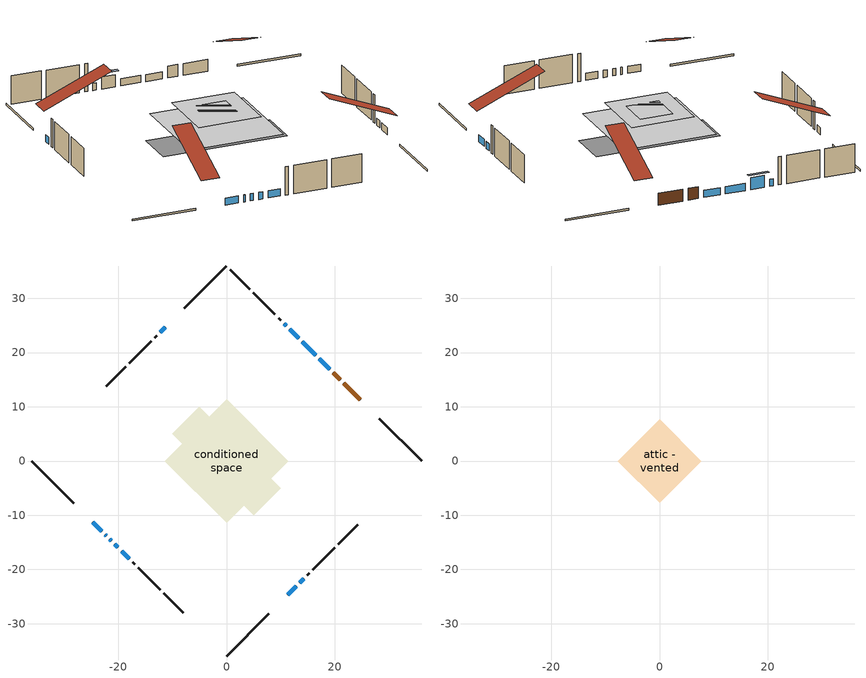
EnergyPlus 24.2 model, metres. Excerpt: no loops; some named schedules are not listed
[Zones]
conditioned space
 floor outside (Floor1 construction): -2.02,0 0,2.02 2.02,0 0,-2.02 z0
 floor adiabatic (AdiabaticFloorConstruction): -11.39,0 0,11.39 11.39,0 0,-11.39 z2.44
 floor foundation (Slab1 construction): -10.02,5.06 -5.06,10.02 10.02,-5.06 5.06,-10.02 z0
 wall outside (RimJoist1 construction): 0,-35.95 7.76,-28.19 / -35.95,0 -28.19,-7.76 / 0,35.95 -7.76,28.19 / 35.95,0 28.19,7.76 z0:0.3
 wall outside (AdiabaticWallConstruction 1): 24.63,11.33 21.64,14.32 / 20.98,14.97 19.72,16.23 z0:2.03
 wall outside (AdiabaticWallConstruction): 19.07,16.89 17.07,18.88 / 16.42,19.54 14.01,21.94 / -11.33,24.63 -12.22,23.74 / -24.63,-11.33 -23.05,-12.91 / -22.39,-13.56 -22.2,-13.75 / -21.55,-14.41 -21.22,-14.74 / 11.33,-24.63 12.85,-23.11 / 13.5,-22.45 14.24,-21.72 / -20.56,-15.39 -20.02,-15.94 / -19.36,-16.59 -17.93,-18.02 / 11.01,24.94 10.61,25.34 z0:1.22; 13.35,22.6 11.67,24.29 z0:2.08
 wall outside (Wall1 construction): 14.9,-21.06 15.26,-20.7 / -17.28,-18.68 -16.91,-19.04 / -12.87,23.08 -13.24,22.72 / 9.96,26 9.59,26.36 z0:4.88
 wall outside (Wall2 construction): 15.92,-20.04 19.92,-16.03 / -16.26,-19.7 -12.25,-23.7 / -13.89,22.06 -17.9,18.05 / 8.94,27.02 4.93,31.02 z0:4.88
 wall outside (Wall3 construction): 20.58,-15.38 24.2,-11.76 / -11.59,-24.36 -7.98,-27.98 / -18.56,17.4 -22.17,13.78 / 4.27,31.68 0.66,35.3 z0:4.88
 window (WindowConstruction): 19.07,16.89 17.07,18.88 z0:1.22
 window (WindowConstruction 7): 16.42,19.54 14.01,21.94 z0:1.22
 window (WindowConstruction 8): -11.33,24.63 -12.22,23.74 z0:1.22
 window (WindowConstruction 9): -24.63,-11.33 -23.05,-12.91 z0:1.22
 window (WindowConstruction 10): -22.39,-13.57 -22.2,-13.75 z0:1.22
 window (WindowConstruction 11): -21.55,-14.41 -21.22,-14.74 z0:1.22
 window (WindowConstruction 1): 13.35,22.6 11.67,24.29 z0:2.08
 window (WindowConstruction 2): 11.33,-24.63 12.85,-23.11 z0:1.22
 window (WindowConstruction 3): 13.5,-22.45 14.24,-21.72 z0:1.22
 window (WindowConstruction 4): -20.56,-15.39 -20.02,-15.94 z0:1.22
 window (WindowConstruction 5): -19.36,-16.6 -17.93,-18.02 z0:1.22
 window (WindowConstruction 6): 11.01,24.95 10.61,25.34 z0:1.22
 door (Door): 24.63,11.33 21.64,14.32 z0:2.03
 door (Door 1): 20.98,14.97 19.72,16.23 z0:2.03
 ceiling adiabatic (AdiabaticFloorConstruction): 0,-11.39 11.39,0 0,11.39 -11.39,0 z2.44
attic - vented
 floor to conditioned space (Floor2 construction Reversed): -3.99,0 0,3.99 3.99,0 0,-3.99 z4.88
 floor to conditioned space (Floor3 construction Reversed): -7.68,0 0,7.68 7.68,0 0,-7.68 z4.88
 roof outside (Roof1 construction): 10.67,-25.28,4.88 2.36,-16.97,9.78 0.11,-19.22,9.78 8.42,-27.54,4.88; -25.28,-10.67,4.88 -16.97,-2.36,9.78 -19.22,-0.11,9.78 -27.54,-8.42,4.88; -10.67,25.28,4.88 -2.36,16.97,9.78 -0.11,19.22,9.78 -8.42,27.54,4.88; 25.28,10.67,4.88 16.97,2.36,9.78 19.22,0.11,9.78 27.54,8.42,4.88
shading: 11.23,24.72 13.78,22.17 14.22,22.6 11.67,25.15 z2.69
[Building]
Building 1: Terrain=Suburbs
[Site:Location]
Vancouver Intl AP_BC: Latitude {deg}=49.19; Longitude {deg}=-123.18; Time Zone {hr}=-8; Elevation {m}=4; Keep Site Location Information=Yes
[Site:GroundTemperature:Shallow]
8.06451, 6.96315, 6.87495, 7.3976, 9.49575, 11.5841, 13.3946, 14.5416, 14.639, 13.7062, 11.9418, 9.91751
[Site:WaterMainsTemperature]
Calculation Method=Schedule; Temperature Schedule=mains temperature schedule
[Material] Roughness=Rough; Thermal Absorptance=0.9
Name | Thickness {m} | Conductivity {W/m-K} | Density {kg/m3} | Specific Heat {J/kg-K} | Solar Absorptance | Visible Absorptance
asphalt or fiberglass shingles | 0.00635 | 0.162714 | 1121.4 | 1465.45 | 0.4 | 0.4
ceiling loosefill ins | 0.254 | 0.0480833 | 16.02 | 1046.75 | 0.7 | 0.7
ceiling stud and cavity | 0.1397 | 0.114815 | 65.682 | 1177.47 | 0.7 | 0.7
ceiling stud and cavity 1 | 0.1397 | 0.0997951 | 65.682 | 1177.47 | 0.7 | 0.7
concrete 4.0 in. | 0.1016 | 1.803125 | 2242.8 | 837.4 | 0.7 | 0.7
door material | 0.04445 | 0.0451087 | 512.64 | 1214.23 | 0.7 | 0.7
door material 1 | 0.04445 | 0.20624 | 512.64 | 1214.23 | 0.7 | 0.7
floor covering | 0.0127 | 0.0433444 | 54.468 | 1339.84 | 0.6 | 0.6
floor rigid ins | 0.103632 | 0.029427 | 32.04 | 1214.23 | 0.7 | 0.7
floor rigid ins 1; wall rigid ins | 0.512978 | 0.029427 | 32.04 | 1214.23 | 0.7 | 0.7
floor stud and cavity | 0.1397 | 0.177015 | 92.3553 | 1139.71 | 0.7 | 0.7
floor stud and cavity 1 | 0.1397 | 1.75129 | 37.0049 | 1207.88 | 0.7 | 0.7
furniture material conditioned space 1 | 0.1524 | 0.115458 | 640.8 | 1214.23 | 0.6 | 0.6
gypsum board | 0.0127 | 0.160291 | 801 | 837.4 | 0.6 | 0.6
osb sheathing 0.5 in. | 0.0127 | 0.115458 | 512.64 | 1214.23 | 0.7 | 0.7
osb sheathing 0.75 in. | 0.01905 | 0.115458 | 512.64 | 1214.23 | 0.7 | 0.7
osb sheathing 2.0 in. | 0.0508 | 0.115458 | 512.64 | 1214.23 | 0.7 | 0.7
rim joist stud and cavity | 0.0508 | 0.0310022 | 125.044 | 1163.47 | 0.6 | 0.6
wall stud and cavity | 0.1397 | 0.108534 | 139.0536 | 1170.24 | 0.7 | 0.7
wall stud and cavity 1 | 0.1397 | 0.10094 | 139.0536 | 1170.24 | 0.7 | 0.7
wall stud and cavity 2 | 0.1397 | 0.102109 | 139.0536 | 1170.24 | 0.7 | 0.7
wall stud and cavity 3 | 0.0889 | 0.380278 | 52.3479 | 1209.89 | 0.7 | 0.7
wall stud and cavity 4 | 0.0889 | 0.391764 | 83.0341 | 1211.67 | 0.7 | 0.7
wood siding | 0.0254 | 0.102417 | 544.68 | 1172.36 | 0.4 | 0.4
wood siding 1; wood siding 2; wood siding 3 | 0.0254 | 0.102417 | 544.68 | 1172.36 | 0.7 | 0.7
[WindowMaterial:SimpleGlazingSystem]
Name | U-Factor {W/m2-K} | Solar Heat Gain Coefficient
WindowMaterial | 2.92871 | 0.61
WindowMaterial 1 | 2.88386 | 0.67
WindowMaterial 10 | 3.04852 | 0.41
WindowMaterial 11 | 3.000823 | 0.5
WindowMaterial 2 | 2.90827 | 0.64
WindowMaterial 3 | 2.94859 | 0.58
WindowMaterial 4 | 2.97187 | 0.55
WindowMaterial 5 | 2.94518 | 0.59
WindowMaterial 6 | 4.00299 | 0.69
WindowMaterial 7 | 2.921331 | 0.62
WindowMaterial 8 | 2.94291 | 0.59
WindowMaterial 9 | 2.9395 | 0.6
[Construction]
AdiabaticFloorConstruction: floor stud and cavity 1, floor rigid ins 1, osb sheathing 0.75 in., floor covering
AdiabaticWallConstruction: wood siding 2, wall rigid ins, wall stud and cavity 3, gypsum board
AdiabaticWallConstruction 1: wood siding 3, wall rigid ins, wall stud and cavity 3, gypsum board
Door: door material
Door 1: door material 1
Floor1 construction: floor stud and cavity, floor rigid ins, osb sheathing 0.75 in., floor covering
Floor2 construction Reversed: gypsum board, ceiling stud and cavity, ceiling loosefill ins
Floor3 construction Reversed: gypsum board, ceiling stud and cavity 1, ceiling loosefill ins
furniture construction conditioned space 1: furniture material conditioned space 1
PartitionWallConstruction: gypsum board, wall stud and cavity 4, gypsum board
RimJoist1 construction: wood siding 1, osb sheathing 2.0 in., rim joist stud and cavity
Roof1 construction: asphalt or fiberglass shingles
Slab1 construction: concrete 4.0 in.
Wall1 construction: wood siding, osb sheathing 0.5 in., wall stud and cavity, gypsum board
Wall2 construction: wood siding, osb sheathing 0.5 in., wall stud and cavity 1, gypsum board
Wall3 construction: wood siding, osb sheathing 0.5 in., wall stud and cavity 2, gypsum board
WindowConstruction: WindowMaterial
WindowConstruction 1: WindowMaterial 1
WindowConstruction 10: WindowMaterial 10
WindowConstruction 11: WindowMaterial 11
WindowConstruction 2: WindowMaterial 2
WindowConstruction 3: WindowMaterial 3
WindowConstruction 4: WindowMaterial 4
WindowConstruction 5: WindowMaterial 5
WindowConstruction 6: WindowMaterial 6
WindowConstruction 7: WindowMaterial 7
WindowConstruction 8: WindowMaterial 8
WindowConstruction 9: WindowMaterial 9
[Zone] Multiplier=1; Part of Total Floor Area=Yes
Name | Volume {m3}
attic - vented | 117.434
conditioned space | 633.6
[Space]
Name | Zone | Volume {m3}
attic - vented 1 | attic - vented | 117.434
conditioned space 1 | conditioned space | 633.6
[ZoneInfiltration:EffectiveLeakageArea]
infil attic - vented 1: Zone or Space=attic - vented 1; Schedule=Always On Discrete; Effective Air Leakage Area {cm2}=6195.31; Stack Coefficient=0.000340621; Wind Coefficient=1.24697e-05
[ZoneMixing]
whole house fan mix: Zone or Space=attic - vented; Schedule=Always On Continuous; Design Flow Rate Calculation Method=Flow/Zone; Design Flow Rate {m3/s}=0; Source Zone or Space=conditioned space
[SurfaceProperty:ExposedFoundationPerimeter]
Slab1: Exposed Perimeter Calculation Method=TotalExposedPerimeter; Total Exposed Perimeter {m}=56.693
[InternalMass] Zone or ZoneList=conditioned space; Space or SpaceList=conditioned space 1
Name | Construction | Surface Area {m2}
furniture mass conditioned space 1 | furniture construction conditioned space 1 | 166.864
partition wall mass | PartitionWallConstruction | 417.16
[Lights]
interior lighting: Zone or ZoneList or Space or SpaceList=conditioned space 1; Schedule=interior lighting schedule; Design Level Calculation Method=LightingLevel; Lighting Level {W}=343.2; Return Air Fraction=0; Fraction Radiant=0.6; Fraction Visible=0.2; Fraction Replaceable=1
[People]
occupants: Zone or ZoneList or Space or SpaceList=conditioned space 1; Number of People Schedule=occupants schedule; Number of People Calculation Method=People; Number of People=3; Fraction Radiant=0.314171; Sensible Heat Fraction=0.56303; Activity Level Schedule=occupants activity schedule; Carbon Dioxide Generation Rate {m3/s-W}=0; Enable ASHRAE 55 Comfort Warnings=No; Mean Radiant Temperature Calculation Type=EnclosureAveraged
[ElectricEquipment] Zone or ZoneList or Space or SpaceList=conditioned space 1; Design Level Calculation Method=EquipmentLevel
Name | Schedule | Design Level {W} | Fraction Latent | Fraction Radiant | Fraction Lost
clothes dryer | clothes dryer schedule | 140.772 | 0.015 | 0.081 | 0.85
clothes washer | clothes washer schedule | 32.1985 | 0.03 | 0.162 | 0.7
cooking range | cooking range schedule | 215.147 | 0.08 | 0.432 | 0.2
dishwasher | dishwasher schedule | 66.8632 | 0.3 | 0.18 | 0.4
fridge | fridge schedule | 72.9452 | 0 | 0.6 | 0
mech vent bath fan 0 | mech vent bath fan 0 schedule | 25.1 | 0 | 0 | 1
mech vent bath fan 1 | mech vent bath fan 1 schedule | 25.1 | 0 | 0 | 1
mech vent house fan | mech vent house fan schedule | 0 | 0 | 0 | 1
mech vent house fan cfis | mech vent house fan cfis schedule | 0 | 0 | 0 | 0
mech vent range fan 0 | mech vent range fan 0 schedule | 57 | 0 | 0 | 1
misc plug loads | misc plug loads schedule | 494.7 | 0.045 | 0.513 | 0.1
whole house fan | Always On Discrete | 0 | 0 | 0 | 1
[OtherEquipment] Zone or ZoneList or Space or SpaceList=conditioned space 1; Design Level Calculation Method=EquipmentLevel
Name | Fuel Type | Schedule | Design Level {W} | Fraction Latent | Fraction Radiant | Fraction Lost
clothes dryer 1 | Electricity | clothes dryer schedule | 0 | 0.015 | 0.081 | 0.85
cooking range 1 | Electricity | cooking range schedule | 0 | 0.08 | 0.432 | 0.2
general water use latent | None | general water use schedule | 62.594 | 1 | 0 | 0
general water use sensible | None | general water use schedule | -61.6891 | 0 | 0.6 | 0
mech vent house fan latent load | None | Always On Discrete | 0 | 1 | 0 | 0
mech vent house fan sensible load | None | Always On Discrete | 0 | 0 | 0 | 0
water heater energy adjustment1 | NaturalGas | Always On Discrete | 0.01 | 0 | 0 | 1
[ZoneInfiltration:DesignFlowRate] Zone or ZoneList or Space or SpaceList=conditioned space 1; Schedule=Always On Discrete; Design Flow Rate Calculation Method=Flow/Zone; Design Flow Rate {m3/s}=0
infil flow; natural vent flow; whole house fan flow
[Foundation:Kiva]
Foundation Kiva 1: Initial Indoor Air Temperature {C}=18; Wall Height Above Grade {m}=0.1016; Wall Depth Below Slab {m}=0.2032
[Foundation:Kiva:Settings]
Soil Conductivity {W/m-K}=0.849921; Soil Density {kg/m3}=1842.3; Soil Specific Heat {J/kg-K}=418.7; Ground Solar Absorptivity=0.9; Ground Thermal Absorptivity=0.9; Ground Surface Roughness {m}=0.03; Far-Field Width {m}=40; Deep-Ground Boundary Condition=ZeroFlux; Deep-Ground Depth {m}=40; Minimum Cell Dimension {m}=0.2; Maximum Cell Growth Coefficient=3; Simulation Timestep=Timestep
[Exterior:Lights]
exterior lighting: Schedule=exterior lighting schedule; Design Level {W}=75.6
[EnergyManagementSystem:GlobalVariable]
infil_program_Qfan
infil_program_Qinf
natural_vent_program_Qnv
natural_vent_program_Qwhf
[EnergyManagementSystem:Sensor]
Name | Output:Variable or Output:Meter Index Key | Output:Variable or Output:Meter
airflow_gain | infil flow | Infiltration Sensible Heat Gain Energy
airflow_gain_1 | natural vent flow | Infiltration Sensible Heat Gain Energy
airflow_gain_2 | whole house fan flow | Infiltration Sensible Heat Gain Energy
airflow_loss | infil flow | Infiltration Sensible Heat Loss Energy
airflow_loss_1 | natural vent flow | Infiltration Sensible Heat Loss Energy
airflow_loss_2 | whole house fan flow | Infiltration Sensible Heat Loss Energy
clg_load_cond |  | Cooling:EnergyTransfer:Zone:CONDITIONED SPACE
clg_sp_s; clg_sp_s_1 | cooling setpoint | Schedule Value
clothes_dryer_exhaust_0_sch_s | clothes dryer exhaust 0 schedule | Schedule Value
cool_season | cooling season schedule | Schedule Value
htg_load_cond |  | Heating:EnergyTransfer:Zone:CONDITIONED SPACE
htg_sp_s; htg_sp_s_1 | heating setpoint | Schedule Value
ig_ee_conv | clothes dryer | Electric Equipment Convective Heating Energy
ig_ee_conv_2 | cooking range | Electric Equipment Convective Heating Energy
ig_ee_conv_4 | fridge | Electric Equipment Convective Heating Energy
ig_ee_conv_5 | misc plug loads | Electric Equipment Convective Heating Energy
ig_ee_conv_6 | whole house fan | Electric Equipment Convective Heating Energy
ig_ee_rad | clothes dryer | Electric Equipment Radiant Heating Energy
ig_ee_rad_2 | cooking range | Electric Equipment Radiant Heating Energy
ig_ee_rad_4 | fridge | Electric Equipment Radiant Heating Energy
ig_ee_rad_5 | misc plug loads | Electric Equipment Radiant Heating Energy
ig_ee_rad_6 | whole house fan | Electric Equipment Radiant Heating Energy
ig_lgt_conv | interior lighting | Lights Convective Heating Energy
ig_lgt_rad | interior lighting | Lights Radiant Heating Energy
ig_lgt_vis | interior lighting | Lights Visible Radiation Heating Energy
ig_oe_conv | clothes dryer 1 | Other Equipment Convective Heating Energy
ig_oe_conv_1 | cooking range 1 | Other Equipment Convective Heating Energy
ig_oe_conv_2 | general water use latent | Other Equipment Convective Heating Energy
ig_oe_conv_3 | general water use sensible | Other Equipment Convective Heating Energy
ig_oe_conv_4 | water heater energy adjustment1 | Other Equipment Convective Heating Energy
ig_oe_rad | clothes dryer 1 | Other Equipment Radiant Heating Energy
ig_oe_rad_1 | cooking range 1 | Other Equipment Radiant Heating Energy
ig_oe_rad_2 | general water use latent | Other Equipment Radiant Heating Energy
ig_oe_rad_3 | general water use sensible | Other Equipment Radiant Heating Energy
ig_oe_rad_4 | water heater energy adjustment1 | Other Equipment Radiant Heating Energy
ig_ppl_conv | occupants | People Convective Heating Energy
ig_ppl_rad | occupants | People Radiant Heating Energy
im_conv | furniture mass conditioned space 1 | Surface Inside Face Convection Heat Gain Energy
im_conv_1 | partition wall mass | Surface Inside Face Convection Heat Gain Energy
im_ig | furniture mass conditioned space 1 | Surface Inside Face Internal Gains Radiation Heat Gain Energy
im_ig_1 | partition wall mass | Surface Inside Face Internal Gains Radiation Heat Gain Energy
im_lgt | furniture mass conditioned space 1 | Surface Inside Face Lights Radiation Heat Gain Energy
im_lgt_1 | partition wall mass | Surface Inside Face Lights Radiation Heat Gain Energy
im_sol | furniture mass conditioned space 1 | Surface Inside Face Solar Radiation Heat Gain Energy
im_sol_1 | partition wall mass | Surface Inside Face Solar Radiation Heat Gain Energy
im_surf | furniture mass conditioned space 1 | Surface Inside Face Net Surface Thermal Radiation Heat Gain Energy
im_surf_1 | partition wall mass | Surface Inside Face Net Surface Thermal Radiation Heat Gain Energy
mech_vent_bath_fan_0_sch_s | mech vent bath fan 0 schedule | Schedule Value
mech_vent_bath_fan_1_sch_s | mech vent bath fan 1 schedule | Schedule Value
mech_vent_range_fan_0_sch_s | mech vent range fan 0 schedule | Schedule Value
mv_conv | mech vent bath fan 0 | Electric Equipment Convective Heating Energy
mv_conv_1 | mech vent bath fan 1 | Electric Equipment Convective Heating Energy
mv_conv_2 | mech vent house fan | Electric Equipment Convective Heating Energy
mv_conv_3 | mech vent house fan cfis | Electric Equipment Convective Heating Energy
mv_conv_4 | mech vent range fan 0 | Electric Equipment Convective Heating Energy
mv_conv_5 | mech vent house fan latent load | Other Equipment Convective Heating Energy
mv_conv_6 | mech vent house fan sensible load | Other Equipment Convective Heating Energy
mv_rad | mech vent bath fan 0 | Electric Equipment Radiant Heating Energy
mv_rad_1 | mech vent bath fan 1 | Electric Equipment Radiant Heating Energy
mv_rad_2 | mech vent house fan | Electric Equipment Radiant Heating Energy
mv_rad_3 | mech vent house fan cfis | Electric Equipment Radiant Heating Energy
mv_rad_4 | mech vent range fan 0 | Electric Equipment Radiant Heating Energy
mv_rad_5 | mech vent house fan latent load | Other Equipment Radiant Heating Energy
mv_rad_6 | mech vent house fan sensible load | Other Equipment Radiant Heating Energy
natural_vent_s | natural vent schedule | Schedule Value
out_pb_s |  | Site Outdoor Air Barometric Pressure
out_wt_s |  | Site Outdoor Air Humidity Ratio
site_vw_s |  | Site Wind Speed
ss_back_out | Window1 | Surface Window Shortwave from Zone Back Out Window Heat Transfer Rate
ss_back_out_1 | Window10 | Surface Window Shortwave from Zone Back Out Window Heat Transfer Rate
ss_back_out_10 | Window7 | Surface Window Shortwave from Zone Back Out Window Heat Transfer Rate
ss_back_out_11 | Window9 | Surface Window Shortwave from Zone Back Out Window Heat Transfer Rate
ss_back_out_2 | Window12 | Surface Window Shortwave from Zone Back Out Window Heat Transfer Rate
ss_back_out_3 | Window13 | Surface Window Shortwave from Zone Back Out Window Heat Transfer Rate
ss_back_out_4 | Window14 | Surface Window Shortwave from Zone Back Out Window Heat Transfer Rate
ss_back_out_5 | Window16 | Surface Window Shortwave from Zone Back Out Window Heat Transfer Rate
ss_back_out_6 | Window3 | Surface Window Shortwave from Zone Back Out Window Heat Transfer Rate
ss_back_out_7 | Window4 | Surface Window Shortwave from Zone Back Out Window Heat Transfer Rate
ss_back_out_8 | Window5 | Surface Window Shortwave from Zone Back Out Window Heat Transfer Rate
ss_back_out_9 | Window6 | Surface Window Shortwave from Zone Back Out Window Heat Transfer Rate
ss_conv | Door1 | Surface Inside Face Convection Heat Gain Energy
ss_conv_1 | Door3 | Surface Inside Face Convection Heat Gain Energy
ss_conv_10 | Window5 | Surface Inside Face Convection Heat Gain Energy
ss_conv_11 | Window6 | Surface Inside Face Convection Heat Gain Energy
ss_conv_12 | Window7 | Surface Inside Face Convection Heat Gain Energy
ss_conv_13 | Window9 | Surface Inside Face Convection Heat Gain Energy
ss_conv_2 | Window1 | Surface Inside Face Convection Heat Gain Energy
ss_conv_3 | Window10 | Surface Inside Face Convection Heat Gain Energy
ss_conv_4 | Window12 | Surface Inside Face Convection Heat Gain Energy
ss_conv_5 | Window13 | Surface Inside Face Convection Heat Gain Energy
ss_conv_6 | Window14 | Surface Inside Face Convection Heat Gain Energy
ss_conv_7 | Window16 | Surface Inside Face Convection Heat Gain Energy
ss_conv_8 | Window3 | Surface Inside Face Convection Heat Gain Energy
ss_conv_9 | Window4 | Surface Inside Face Convection Heat Gain Energy
ss_ig | Door1 | Surface Inside Face Internal Gains Radiation Heat Gain Energy
ss_ig_1 | Door3 | Surface Inside Face Internal Gains Radiation Heat Gain Energy
ss_ig_10 | Window5 | Surface Inside Face Internal Gains Radiation Heat Gain Energy
ss_ig_11 | Window6 | Surface Inside Face Internal Gains Radiation Heat Gain Energy
ss_ig_12 | Window7 | Surface Inside Face Internal Gains Radiation Heat Gain Energy
ss_ig_13 | Window9 | Surface Inside Face Internal Gains Radiation Heat Gain Energy
ss_ig_2 | Window1 | Surface Inside Face Internal Gains Radiation Heat Gain Energy
ss_ig_3 | Window10 | Surface Inside Face Internal Gains Radiation Heat Gain Energy
ss_ig_4 | Window12 | Surface Inside Face Internal Gains Radiation Heat Gain Energy
ss_ig_5 | Window13 | Surface Inside Face Internal Gains Radiation Heat Gain Energy
ss_ig_6 | Window14 | Surface Inside Face Internal Gains Radiation Heat Gain Energy
ss_ig_7 | Window16 | Surface Inside Face Internal Gains Radiation Heat Gain Energy
ss_ig_8 | Window3 | Surface Inside Face Internal Gains Radiation Heat Gain Energy
ss_ig_9 | Window4 | Surface Inside Face Internal Gains Radiation Heat Gain Energy
ss_lgt | Door1 | Surface Inside Face Lights Radiation Heat Gain Energy
ss_lgt_1 | Door3 | Surface Inside Face Lights Radiation Heat Gain Energy
ss_sol | Door1 | Surface Inside Face Solar Radiation Heat Gain Energy
ss_sol_1 | Door3 | Surface Inside Face Solar Radiation Heat Gain Energy
ss_surf | Door1 | Surface Inside Face Net Surface Thermal Radiation Heat Gain Energy
ss_surf_1 | Door3 | Surface Inside Face Net Surface Thermal Radiation Heat Gain Energy
ss_surf_10 | Window5 | Surface Inside Face Net Surface Thermal Radiation Heat Gain Energy
ss_surf_11 | Window6 | Surface Inside Face Net Surface Thermal Radiation Heat Gain Energy
ss_surf_12 | Window7 | Surface Inside Face Net Surface Thermal Radiation Heat Gain Energy
ss_surf_13 | Window9 | Surface Inside Face Net Surface Thermal Radiation Heat Gain Energy
ss_surf_2 | Window1 | Surface Inside Face Net Surface Thermal Radiation Heat Gain Energy
ss_surf_3 | Window10 | Surface Inside Face Net Surface Thermal Radiation Heat Gain Energy
ss_surf_4 | Window12 | Surface Inside Face Net Surface Thermal Radiation Heat Gain Energy
ss_surf_5 | Window13 | Surface Inside Face Net Surface Thermal Radiation Heat Gain Energy
ss_surf_6 | Window14 | Surface Inside Face Net Surface Thermal Radiation Heat Gain Energy
ss_surf_7 | Window16 | Surface Inside Face Net Surface Thermal Radiation Heat Gain Energy
ss_surf_8 | Window3 | Surface Inside Face Net Surface Thermal Radiation Heat Gain Energy
ss_surf_9 | Window4 | Surface Inside Face Net Surface Thermal Radiation Heat Gain Energy
ss_trans_in | Window1 | Surface Window Transmitted Solar Radiation Rate
ss_trans_in_1 | Window10 | Surface Window Transmitted Solar Radiation Rate
ss_trans_in_10 | Window7 | Surface Window Transmitted Solar Radiation Rate
ss_trans_in_11 | Window9 | Surface Window Transmitted Solar Radiation Rate
ss_trans_in_2 | Window12 | Surface Window Transmitted Solar Radiation Rate
ss_trans_in_3 | Window13 | Surface Window Transmitted Solar Radiation Rate
ss_trans_in_4 | Window14 | Surface Window Transmitted Solar Radiation Rate
ss_trans_in_5 | Window16 | Surface Window Transmitted Solar Radiation Rate
ss_trans_in_6 | Window3 | Surface Window Transmitted Solar Radiation Rate
ss_trans_in_7 | Window4 | Surface Window Transmitted Solar Radiation Rate
ss_trans_in_8 | Window5 | Surface Window Transmitted Solar Radiation Rate
ss_trans_in_9 | Window6 | Surface Window Transmitted Solar Radiation Rate
ss_trans_out | Window1 | Surface Inside Face Initial Transmitted Diffuse Transmitted Out Window Solar Radiation Rate
ss_trans_out_1 | Window10 | Surface Inside Face Initial Transmitted Diffuse Transmitted Out Window Solar Radiation Rate
ss_trans_out_10 | Window7 | Surface Inside Face Initial Transmitted Diffuse Transmitted Out Window Solar Radiation Rate
ss_trans_out_11 | Window9 | Surface Inside Face Initial Transmitted Diffuse Transmitted Out Window Solar Radiation Rate
ss_trans_out_2 | Window12 | Surface Inside Face Initial Transmitted Diffuse Transmitted Out Window Solar Radiation Rate
ss_trans_out_3 | Window13 | Surface Inside Face Initial Transmitted Diffuse Transmitted Out Window Solar Radiation Rate
ss_trans_out_4 | Window14 | Surface Inside Face Initial Transmitted Diffuse Transmitted Out Window Solar Radiation Rate
ss_trans_out_5 | Window16 | Surface Inside Face Initial Transmitted Diffuse Transmitted Out Window Solar Radiation Rate
ss_trans_out_6 | Window3 | Surface Inside Face Initial Transmitted Diffuse Transmitted Out Window Solar Radiation Rate
ss_trans_out_7 | Window4 | Surface Inside Face Initial Transmitted Diffuse Transmitted Out Window Solar Radiation Rate
ss_trans_out_8 | Window5 | Surface Inside Face Initial Transmitted Diffuse Transmitted Out Window Solar Radiation Rate
ss_trans_out_9 | Window6 | Surface Inside Face Initial Transmitted Diffuse Transmitted Out Window Solar Radiation Rate
s_conv | Floor1 | Surface Inside Face Convection Heat Gain Energy
s_conv_1 | Floor2 | Surface Inside Face Convection Heat Gain Energy
s_conv_10 | Wall1:135 | Surface Inside Face Convection Heat Gain Energy
s_conv_11 | Wall1:225 | Surface Inside Face Convection Heat Gain Energy
s_conv_12 | Wall1:315 | Surface Inside Face Convection Heat Gain Energy
s_conv_13 | Wall1:45 | Surface Inside Face Convection Heat Gain Energy
s_conv_14 | Wall2:135 | Surface Inside Face Convection Heat Gain Energy
s_conv_15 | Wall2:225 | Surface Inside Face Convection Heat Gain Energy
s_conv_16 | Wall2:315 | Surface Inside Face Convection Heat Gain Energy
s_conv_17 | Wall2:45 | Surface Inside Face Convection Heat Gain Energy
